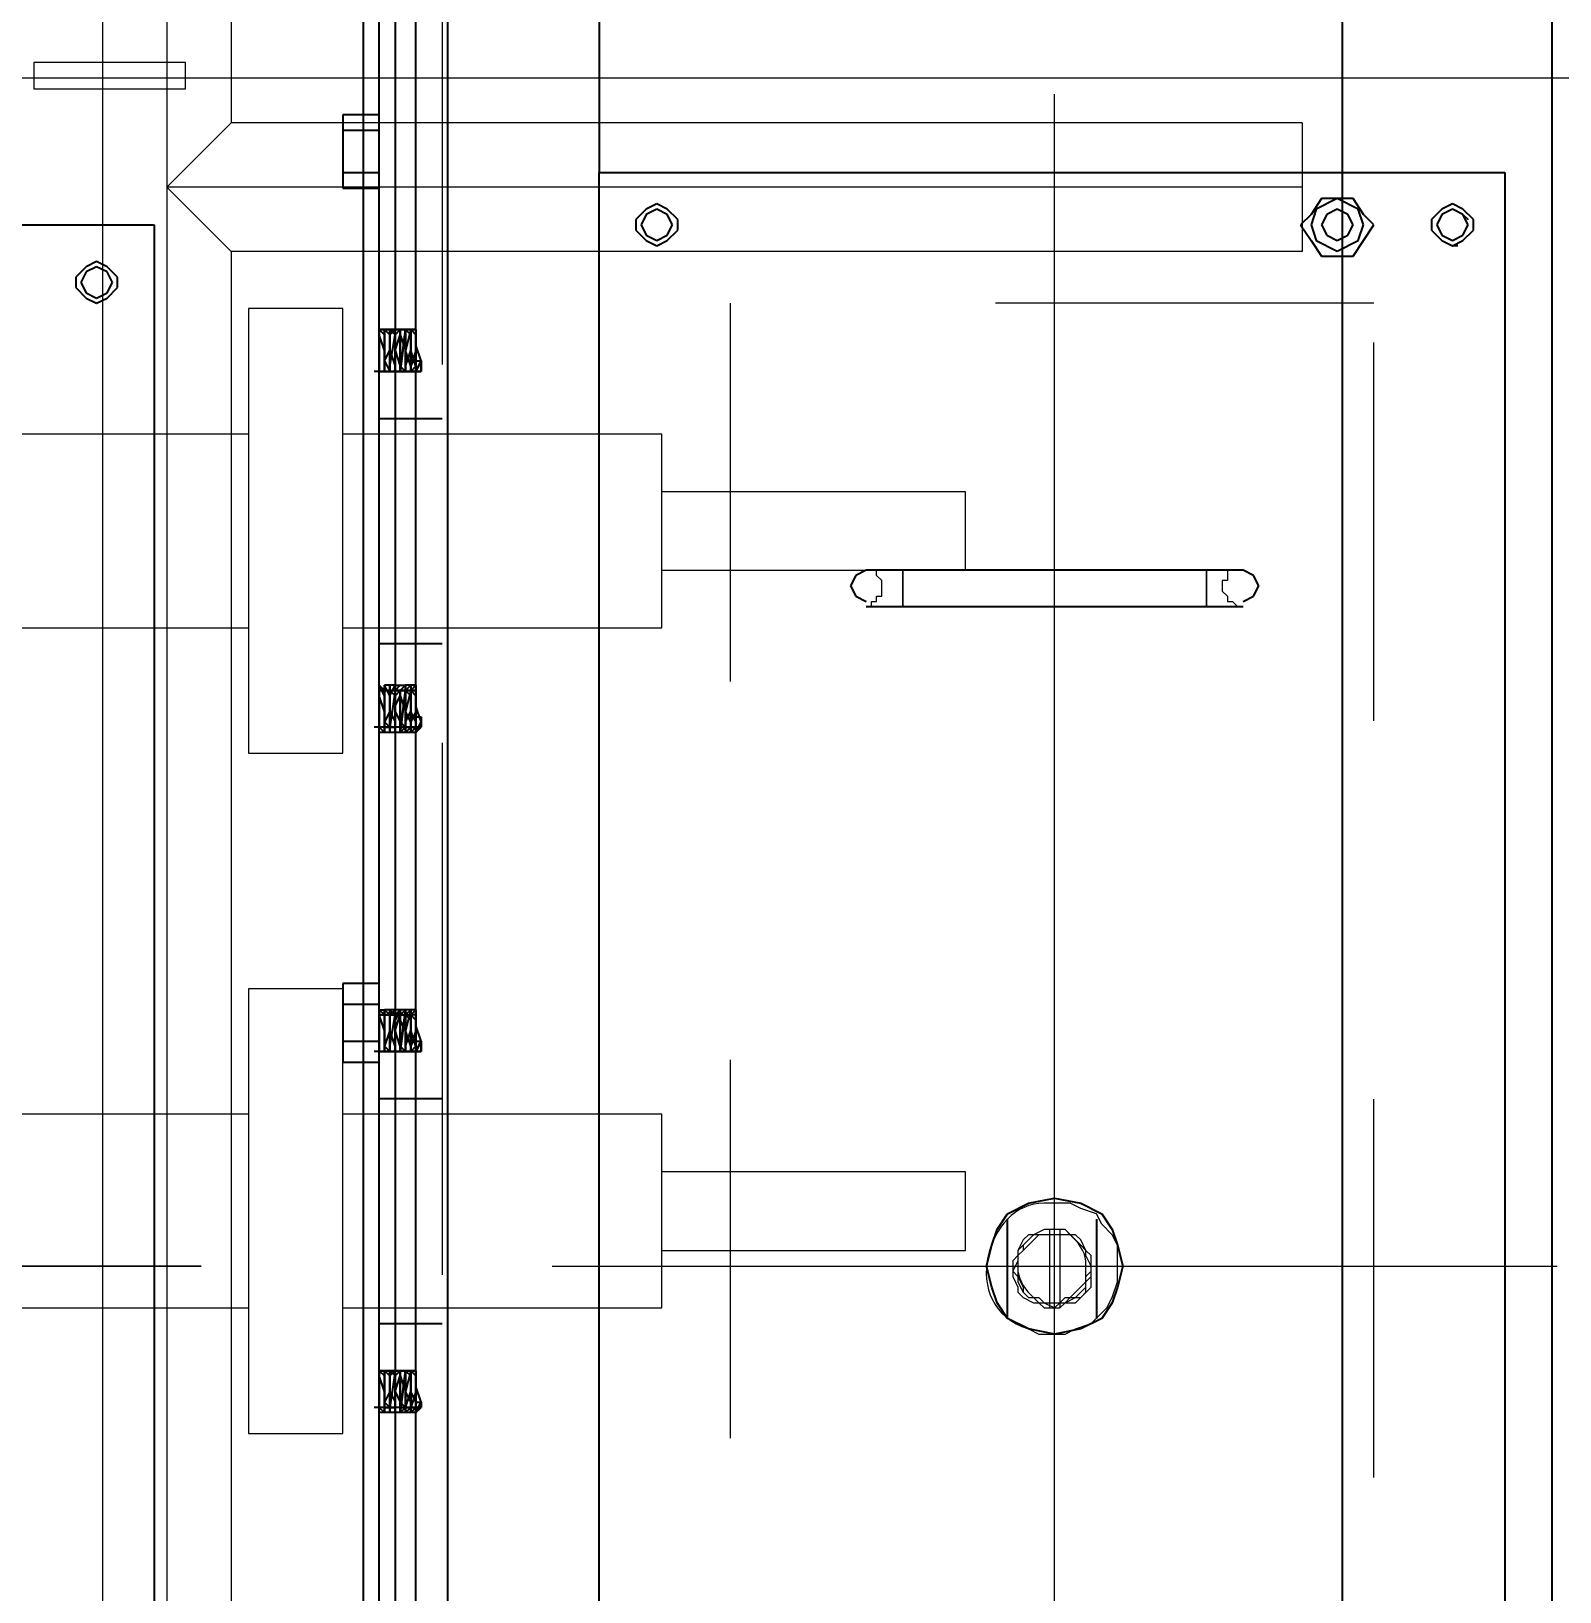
# Model space of a CAD drawing. Header units: metres. Extents: x 529524 to 529977, y 2674144 to 2674419.
# Drawn here: x 529756.7474 to 529757.1513, y 2674299.2669 to 2674299.6794 of the extents above; entities that cross this region are included whole.
import ezdxf

# ---------------------------------------------------------------- set-up
doc = ezdxf.new("R2010")
doc.units = ezdxf.units.M
doc.linetypes.add('CENTER2', pattern=[1.125, 0.75, -0.125, 0.125, -0.125])
doc.linetypes.add('PDF_IMPORT', pattern=[1, 0.8, -0.2])
doc.layers.add('IDT', color=7, linetype='Continuous')
doc.layers.add('MMS Block Numbering', color=7, linetype='Continuous')
doc.styles.add('Adani Regular', font='Adani Regular.ttf')

# ---------------------------------------------------------------- blocks, each defined once
blk = doc.blocks.new('IDT')
at = {"layer": 'IDT', "color": 0, "lineweight": 25}
for p, q in [((16.39739, 14.30905), (16.39739, 9.66028)), ((16.63391, 12.43074), (16.63391, 13.75164)), ((16.64221, 13.75164), (16.64221, 12.43074)), ((16.64774, 12.43074), (16.64774, 13.75164)), ((16.65604, 13.75164), (16.65604, 12.43074)), ((16.65604, 13.75164), (16.65604, 12.43074)), ((16.34207, 12.48053), (16.34207, 13.70185)), ((16.35451, 13.11678), (16.35451, 13.69632)), ((16.5938, 13.69632), (16.5938, 13.11678)), ((16.71137, 13.13061), (16.71137, 13.6811)), ((16.65189, 13.63684), (16.65189, 12.66172)), ((16.64221, 13.44458), (16.64083, 13.44182)), ((16.64221, 13.44458), (16.64083, 13.4432)), ((16.64083, 13.44182), (16.64221, 13.44458)), ((16.64359, 13.44458), (16.64221, 13.4432)), ((16.64221, 13.43352), (16.64221, 13.44458)), ((16.64359, 13.44458), (16.64221, 13.4432)), ((16.64221, 13.4432), (16.64221, 13.44458)), ((16.64221, 13.44458), (16.64221, 13.43352)), ((16.64221, 13.44458), (16.64359, 13.44458)), ((16.64359, 13.43352), (16.64359, 13.44458)), ((16.64498, 13.44458), (16.64359, 13.4432)), ((16.64359, 13.4432), (16.64359, 13.44458)), ((16.64359, 13.4432), (16.64359, 13.44458)), ((16.64359, 13.44458), (16.64359, 13.43352)), ((16.64359, 13.44458), (16.64498, 13.44458)), ((16.64636, 13.44458), (16.64498, 13.43352)), ((16.64498, 13.43352), (16.64498, 13.44458)), ((16.64498, 13.44458), (16.64498, 13.4432)), ((16.64636, 13.44458), (16.64498, 13.4432)), ((16.64498, 13.4432), (16.64498, 13.44458)), ((16.64498, 13.43905), (16.64498, 13.44458)), ((16.64498, 13.44458), (16.64498, 13.43352)), ((16.64498, 13.43352), (16.64636, 13.44458)), ((16.64498, 13.44458), (16.64636, 13.44458)), ((16.64636, 13.43352), (16.64636, 13.44458)), ((16.64636, 13.4432), (16.64636, 13.44458)), ((16.64636, 13.44458), (16.64636, 13.43352)), ((16.64636, 13.44458), (16.64774, 13.44458)), ((16.64774, 13.43352), (16.64774, 13.44458)), ((16.64774, 13.44458), (16.64774, 13.43905)), ((16.64774, 13.4349), (16.64774, 13.44458)), ((16.64774, 13.44458), (16.64774, 13.4349)), ((16.64774, 13.44458), (16.64774, 13.4432)), ((16.64774, 13.4432), (16.64774, 13.44458)), ((16.64774, 13.44458), (16.64912, 13.44458)), ((16.64912, 13.43352), (16.64912, 13.44458)), ((16.64912, 13.44458), (16.64912, 13.4349)), ((16.64912, 13.43352), (16.64912, 13.44458)), ((16.64912, 13.44458), (16.64912, 13.4349)), ((16.64912, 13.44458), (16.64912, 13.4432)), ((16.64912, 13.4432), (16.64912, 13.44458)), ((16.64912, 13.44458), (16.65051, 13.44458)), ((16.65051, 13.43352), (16.65051, 13.44458)), ((16.65051, 13.44458), (16.65051, 13.4349)), ((16.65051, 13.43352), (16.65051, 13.44458)), ((16.65051, 13.44458), (16.65051, 13.43905)), ((16.65189, 13.4432), (16.65051, 13.44458)), ((16.65051, 13.44458), (16.65051, 13.4432)), ((16.65051, 13.44458), (16.65189, 13.44458)), ((16.64083, 13.44182), (16.64083, 13.4432)), ((16.64083, 13.4432), (16.64083, 13.44182)), ((16.64083, 13.4432), (16.64221, 13.4432)), ((16.64083, 13.44182), (16.64221, 13.43767)), ((16.64221, 13.44182), (16.64083, 13.44182)), ((16.64221, 13.4432), (16.64221, 13.43352)), ((16.64221, 13.4349), (16.64221, 13.4432)), ((16.64221, 13.4432), (16.64221, 13.44182)), ((16.64221, 13.4432), (16.64359, 13.4432)), ((16.64221, 13.43905), (16.64359, 13.4432)), ((16.64221, 13.4349), (16.64221, 13.4432)), ((16.64221, 13.4432), (16.64221, 13.43352)), ((16.64636, 13.4432), (16.64221, 13.4432)), ((16.64221, 13.44182), (16.64359, 13.43905)), ((16.64498, 13.4432), (16.64359, 13.43905)), ((16.64359, 13.43352), (16.64359, 13.4432)), ((16.64359, 13.4432), (16.64359, 13.44182)), ((16.64359, 13.4432), (16.64498, 13.4432)), ((16.64359, 13.4349), (16.64359, 13.4432)), ((16.64359, 13.4432), (16.64359, 13.43352)), ((16.64359, 13.44182), (16.64498, 13.43905)), ((16.64498, 13.43352), (16.64498, 13.4432)), ((16.64498, 13.4432), (16.64636, 13.44182)), ((16.64498, 13.4432), (16.64636, 13.4432)), ((16.64498, 13.43905), (16.64498, 13.4432)), ((16.64498, 13.4432), (16.64498, 13.43352)), ((16.64636, 13.43352), (16.64636, 13.4432)), ((16.64636, 13.4432), (16.65051, 13.4432)), ((16.64636, 13.44182), (16.64636, 13.4432)), ((16.64636, 13.4432), (16.64636, 13.43352)), ((16.64636, 13.44182), (16.64636, 13.43352)), ((16.64774, 13.43905), (16.64636, 13.44182)), ((16.64912, 13.4432), (16.64774, 13.4432)), ((16.64774, 13.4432), (16.64774, 13.43352)), ((16.64774, 13.43352), (16.64912, 13.4432)), ((16.64774, 13.44182), (16.64774, 13.4432)), ((16.64774, 13.4432), (16.64774, 13.43352)), ((16.64912, 13.43905), (16.64774, 13.44182)), ((16.65051, 13.4432), (16.64912, 13.4432)), ((16.64912, 13.4432), (16.64912, 13.43352)), ((16.65051, 13.44182), (16.64912, 13.4432)), ((16.64912, 13.4432), (16.64912, 13.43352)), ((16.64912, 13.43905), (16.65051, 13.44182)), ((16.65051, 13.44182), (16.65051, 13.4432)), ((16.65051, 13.4432), (16.65051, 13.43352)), ((16.65051, 13.4432), (16.65051, 13.43352)), ((16.65051, 13.4432), (16.65189, 13.4432)), ((16.65051, 13.43352), (16.65051, 13.44182)), ((16.65189, 13.43352), (16.65189, 13.4432)), ((16.65189, 13.4432), (16.65327, 13.4432)), ((16.65189, 13.44182), (16.65189, 13.34085)), ((16.64221, 13.43352), (16.64221, 13.43905)), ((16.64221, 13.43767), (16.64221, 13.4349)), ((16.64359, 13.43905), (16.64359, 13.43352)), ((16.64359, 13.43905), (16.64359, 13.43352)), ((16.64359, 13.43352), (16.64498, 13.43905)), ((16.64498, 13.43905), (16.64498, 13.43352)), ((16.64636, 13.4349), (16.64498, 13.43905)), ((16.64774, 13.43905), (16.64636, 13.4349)), ((16.64774, 13.43352), (16.64774, 13.43905)), ((16.64912, 13.43352), (16.64912, 13.43905)), ((16.64912, 13.43352), (16.64912, 13.43905)), ((16.65051, 13.43905), (16.65189, 13.4349)), ((16.64359, 13.43352), (16.64221, 13.4349)), ((16.64221, 13.43352), (16.64221, 13.4349)), ((16.64774, 13.43352), (16.64221, 13.43352)), ((16.64221, 13.43352), (16.64359, 13.43352)), ((16.65051, 13.43352), (16.64221, 13.43352)), ((16.64498, 13.43352), (16.64359, 13.4349)), ((16.64359, 13.4349), (16.64359, 13.43352)), ((16.64359, 13.43352), (16.64498, 13.43352)), ((16.64359, 13.43352), (16.64498, 13.43352)), ((16.64498, 13.43352), (16.64498, 13.4349)), ((16.64498, 13.43352), (16.64636, 13.43352)), ((16.64498, 13.43352), (16.64636, 13.43352)), ((16.64636, 13.4349), (16.64636, 13.43352)), ((16.64636, 13.43352), (16.64774, 13.4349)), ((16.64636, 13.43352), (16.64636, 13.4349)), ((16.64636, 13.4349), (16.64636, 13.43352)), ((16.64636, 13.43352), (16.64774, 13.43352)), ((16.64636, 13.43352), (16.64774, 13.43352)), ((16.64912, 13.4349), (16.64774, 13.43352)), ((16.64774, 13.4349), (16.64912, 13.43352)), ((16.64774, 13.4349), (16.64774, 13.43352)), ((16.64774, 13.43352), (16.65051, 13.43352)), ((16.64774, 13.43352), (16.64912, 13.43352)), ((16.64912, 13.4349), (16.64912, 13.43352)), ((16.64912, 13.4349), (16.65051, 13.43352)), ((16.65051, 13.43352), (16.64912, 13.43352)), ((16.64912, 13.43352), (16.65051, 13.43352)), ((16.65051, 13.4349), (16.65189, 13.43352)), ((16.65189, 13.43352), (16.65051, 13.4349)), ((16.65051, 13.43352), (16.65189, 13.43352)), ((16.65189, 13.43352), (16.65051, 13.43352)), ((16.65051, 13.43352), (16.65189, 13.43352)), ((16.65189, 13.43352), (16.65051, 13.43352)), ((16.65189, 13.4349), (16.65189, 13.43352)), ((16.46655, 13.42245), (16.47346, 13.42384)), ((16.47346, 13.42384), (16.48038, 13.42245)), ((16.45825, 13.41554), (16.46102, 13.41969)), ((16.46102, 13.41969), (16.46655, 13.42245)), ((16.4624, 13.39341), (16.4624, 13.41969)), ((16.48038, 13.42245), (16.48591, 13.41969)), ((16.48591, 13.41969), (16.48868, 13.41554)), ((16.48591, 13.41969), (16.48591, 13.39341)), ((16.65189, 13.42107), (16.63529, 13.42107)), ((16.45687, 13.41139), (16.45825, 13.41554)), ((16.48868, 13.41554), (16.49006, 13.41139)), ((16.45548, 13.40586), (16.45687, 13.41139)), ((16.49006, 13.41139), (16.49145, 13.40586)), ((16.45687, 13.40032), (16.45548, 13.40586)), ((16.49145, 13.40586), (16.49006, 13.40032)), ((16.45825, 13.39617), (16.45687, 13.40032)), ((16.49006, 13.40032), (16.48868, 13.39617)), ((16.46102, 13.39202), (16.45825, 13.39617)), ((16.48868, 13.39617), (16.48591, 13.39202)), ((16.46655, 13.38926), (16.46102, 13.39202)), ((16.48591, 13.39202), (16.48038, 13.38926)), ((16.47346, 13.38788), (16.46655, 13.38926)), ((16.48038, 13.38926), (16.47346, 13.38788)), ((16.65189, 13.3616), (16.63529, 13.3616)), ((16.66157, 13.35191), (16.65189, 13.35191)), ((16.65189, 13.35191), (16.65189, 13.33117)), ((16.66157, 13.33117), (16.66157, 13.35191)), ((16.64221, 13.34915), (16.64083, 13.34638)), ((16.64083, 13.34638), (16.64083, 13.34915)), ((16.64083, 13.34915), (16.64083, 13.34638)), ((16.64083, 13.34638), (16.64221, 13.34915)), ((16.64636, 13.34915), (16.64083, 13.34915)), ((16.64083, 13.34915), (16.64221, 13.34915)), ((16.64083, 13.34638), (16.64221, 13.34223)), ((16.64221, 13.34638), (16.64083, 13.34638)), ((16.64359, 13.34915), (16.64221, 13.34776)), ((16.64221, 13.33808), (16.64221, 13.34915)), ((16.64221, 13.33946), (16.64221, 13.34915)), ((16.64221, 13.34915), (16.64221, 13.34776)), ((16.64221, 13.34915), (16.64221, 13.33808)), ((16.64359, 13.34915), (16.64221, 13.34915)), ((16.64221, 13.34915), (16.64221, 13.34085)), ((16.64359, 13.34915), (16.64221, 13.34915)), ((16.64221, 13.34915), (16.64221, 13.33946)), ((16.64221, 13.34915), (16.64636, 13.34915)), ((16.64221, 13.34915), (16.64359, 13.34915)), ((16.64221, 13.34776), (16.64221, 13.33808)), ((16.64221, 13.34776), (16.64359, 13.34361)), ((16.64221, 13.34361), (16.64359, 13.34776)), ((16.64359, 13.33808), (16.64359, 13.34915)), ((16.64359, 13.33946), (16.64359, 13.34915)), ((16.64359, 13.34915), (16.64359, 13.34776)), ((16.64359, 13.34776), (16.64359, 13.34915)), ((16.64359, 13.34915), (16.64359, 13.33808)), ((16.64498, 13.34915), (16.64359, 13.34915)), ((16.64359, 13.33946), (16.64359, 13.34915)), ((16.64359, 13.34915), (16.64359, 13.34085)), ((16.64498, 13.34915), (16.64359, 13.34915)), ((16.64359, 13.34915), (16.64498, 13.34915)), ((16.64498, 13.34776), (16.64359, 13.34361)), ((16.64359, 13.34776), (16.64498, 13.34361)), ((16.64636, 13.34915), (16.64498, 13.33808)), ((16.64498, 13.33808), (16.64498, 13.34915)), ((16.64498, 13.34915), (16.64498, 13.34776)), ((16.64498, 13.33946), (16.64498, 13.34915)), ((16.64498, 13.34915), (16.64636, 13.34776)), ((16.64498, 13.34361), (16.64498, 13.34915)), ((16.64498, 13.34915), (16.64498, 13.33808)), ((16.64498, 13.33808), (16.64636, 13.34915)), ((16.64636, 13.34915), (16.64498, 13.34915)), ((16.64498, 13.33946), (16.64498, 13.34915)), ((16.64498, 13.34915), (16.64498, 13.34361)), ((16.64636, 13.34915), (16.64498, 13.34915)), ((16.64498, 13.34915), (16.64636, 13.34915)), ((16.64636, 13.33808), (16.64636, 13.34915)), ((16.64636, 13.34915), (16.64636, 13.33808)), ((16.64774, 13.34915), (16.64636, 13.34915)), ((16.64636, 13.33946), (16.64636, 13.34915)), ((16.64636, 13.34915), (16.64636, 13.34776)), ((16.64774, 13.34915), (16.64636, 13.34915)), ((16.64636, 13.34915), (16.65051, 13.34915)), ((16.64636, 13.34776), (16.64636, 13.33946)), ((16.64636, 13.33946), (16.64636, 13.34776)), ((16.64636, 13.34776), (16.64774, 13.34361)), ((16.64774, 13.33808), (16.64774, 13.34915)), ((16.64774, 13.34915), (16.64774, 13.34361)), ((16.64774, 13.33946), (16.64774, 13.34915)), ((16.64774, 13.34915), (16.64912, 13.34915)), ((16.64774, 13.34085), (16.64774, 13.34915)), ((16.64774, 13.34915), (16.64774, 13.33946)), ((16.64912, 13.34915), (16.64774, 13.34915)), ((16.64774, 13.33946), (16.64774, 13.34915)), ((16.64774, 13.34915), (16.64774, 13.34776)), ((16.64912, 13.34915), (16.64774, 13.34915)), ((16.64774, 13.34915), (16.64912, 13.34915)), ((16.64912, 13.34776), (16.64774, 13.33946)), ((16.64774, 13.34776), (16.64912, 13.34361)), ((16.64912, 13.33808), (16.64912, 13.34915)), ((16.64912, 13.34915), (16.64912, 13.33946)), ((16.64912, 13.34915), (16.65051, 13.34915)), ((16.64912, 13.33808), (16.64912, 13.34915)), ((16.64912, 13.34915), (16.64912, 13.33946)), ((16.65051, 13.34915), (16.64912, 13.34915)), ((16.64912, 13.33946), (16.64912, 13.34915)), ((16.64912, 13.34915), (16.65051, 13.34776)), ((16.65051, 13.34915), (16.64912, 13.34915)), ((16.65051, 13.34915), (16.64912, 13.34915)), ((16.64912, 13.34915), (16.64912, 13.33946)), ((16.64912, 13.34361), (16.65051, 13.34776)), ((16.65051, 13.34915), (16.65189, 13.34915)), ((16.65051, 13.33808), (16.65051, 13.34915)), ((16.65051, 13.34915), (16.65051, 13.34361)), ((16.65189, 13.34915), (16.65051, 13.34915)), ((16.65051, 13.33946), (16.65051, 13.34915)), ((16.65051, 13.34776), (16.65051, 13.34915)), ((16.65051, 13.34915), (16.65051, 13.33946)), ((16.65051, 13.33808), (16.65051, 13.34915)), ((16.65051, 13.34915), (16.65051, 13.33946)), ((16.65051, 13.34915), (16.65189, 13.34915)), ((16.65189, 13.34915), (16.65051, 13.34915)), ((16.65051, 13.34776), (16.65051, 13.33946)), ((16.65189, 13.34915), (16.65327, 13.34915)), ((16.65189, 13.33946), (16.65189, 13.34915)), ((16.66157, 13.34638), (16.65189, 13.34638)), ((16.65189, 13.34638), (16.65189, 13.3367)), ((16.66157, 13.3367), (16.66157, 13.34638)), ((16.64221, 13.33808), (16.64221, 13.34361)), ((16.64221, 13.34223), (16.64221, 13.33946)), ((16.64359, 13.34361), (16.64359, 13.33808)), ((16.64359, 13.34361), (16.64359, 13.33946)), ((16.64359, 13.33808), (16.64498, 13.34361)), ((16.64498, 13.34361), (16.64498, 13.33946)), ((16.64498, 13.34361), (16.64636, 13.34085)), ((16.64774, 13.34361), (16.64636, 13.33946)), ((16.64774, 13.34361), (16.64774, 13.33946)), ((16.64912, 13.34361), (16.64912, 13.33946)), ((16.64912, 13.33946), (16.64912, 13.34361)), ((16.65051, 13.34361), (16.65189, 13.33946)), ((16.64221, 13.34085), (16.64359, 13.33946)), ((16.64221, 13.33946), (16.65051, 13.33946)), ((16.64221, 13.33946), (16.64221, 13.33808)), ((16.64221, 13.33808), (16.64359, 13.33946)), ((16.64221, 13.33808), (16.64359, 13.33808)), ((16.64359, 13.34085), (16.64498, 13.33946)), ((16.64359, 13.33946), (16.64359, 13.33808)), ((16.64359, 13.33808), (16.64498, 13.33946)), ((16.64498, 13.33946), (16.64359, 13.33946)), ((16.64359, 13.33808), (16.64498, 13.33808)), ((16.64636, 13.33946), (16.64498, 13.33946)), ((16.64498, 13.33946), (16.64498, 13.33808)), ((16.64498, 13.33808), (16.64636, 13.33946)), ((16.64498, 13.33808), (16.64636, 13.33808)), ((16.64636, 13.33808), (16.64774, 13.34085)), ((16.64636, 13.34085), (16.64636, 13.33946)), ((16.64636, 13.33946), (16.64636, 13.33808)), ((16.64774, 13.33946), (16.64636, 13.33946)), ((16.64636, 13.33946), (16.64636, 13.33808)), ((16.64636, 13.33808), (16.64774, 13.33946)), ((16.64636, 13.33808), (16.64774, 13.33808)), ((16.64912, 13.33946), (16.64774, 13.33808)), ((16.64912, 13.33946), (16.64774, 13.33946)), ((16.64774, 13.33946), (16.64774, 13.33808)), ((16.64774, 13.33946), (16.64912, 13.33808)), ((16.64774, 13.33808), (16.65051, 13.33808)), ((16.64912, 13.33808), (16.64912, 13.33946)), ((16.64912, 13.33946), (16.64912, 13.33808)), ((16.65051, 13.33946), (16.64912, 13.33946)), ((16.64912, 13.33946), (16.65051, 13.33808)), ((16.65051, 13.33946), (16.65051, 13.33808)), ((16.65051, 13.33946), (16.65189, 13.33808)), ((16.65051, 13.33808), (16.65051, 13.33946)), ((16.65051, 13.33946), (16.65189, 13.33946)), ((16.65189, 13.33946), (16.65051, 13.33946)), ((16.65051, 13.33946), (16.65189, 13.33808)), ((16.65189, 13.33808), (16.65051, 13.33808)), ((16.65189, 13.34085), (16.65189, 13.33117)), ((16.65189, 13.33946), (16.65189, 13.33808)), ((16.65189, 13.33808), (16.65189, 13.33946)), ((16.65189, 13.3367), (16.66157, 13.3367)), ((16.65189, 13.33117), (16.66157, 13.33117)), ((16.64083, 13.26201), (16.64221, 13.26477)), ((16.64221, 13.26477), (16.64083, 13.26201)), ((16.64221, 13.26477), (16.64083, 13.26339)), ((16.64083, 13.26063), (16.64083, 13.26339)), ((16.64083, 13.26339), (16.64083, 13.26201)), ((16.64083, 13.26339), (16.64221, 13.26339)), ((16.64221, 13.26477), (16.64221, 13.25233)), ((16.64359, 13.26477), (16.64221, 13.26339)), ((16.64221, 13.25233), (16.64221, 13.26477)), ((16.64359, 13.26477), (16.64221, 13.26339)), ((16.64221, 13.26339), (16.64221, 13.26477)), ((16.64221, 13.26477), (16.64359, 13.26477)), ((16.64221, 13.25509), (16.64221, 13.26339)), ((16.64221, 13.26339), (16.64221, 13.25371)), ((16.64221, 13.26339), (16.64221, 13.25233)), ((16.64221, 13.25509), (16.64221, 13.26339)), ((16.64221, 13.26339), (16.64221, 13.26201)), ((16.64221, 13.26339), (16.64359, 13.26339)), ((16.64636, 13.26339), (16.64221, 13.26339)), ((16.64359, 13.26201), (16.64359, 13.26477)), ((16.64359, 13.26477), (16.64359, 13.25371)), ((16.64359, 13.25233), (16.64359, 13.26477)), ((16.64498, 13.26477), (16.64359, 13.26339)), ((16.64359, 13.26339), (16.64359, 13.26477)), ((16.64359, 13.26477), (16.64498, 13.26477)), ((16.64359, 13.25509), (16.64359, 13.26339)), ((16.64359, 13.26339), (16.64359, 13.25371)), ((16.64359, 13.25371), (16.64359, 13.26339)), ((16.64359, 13.26339), (16.64359, 13.26201)), ((16.64359, 13.26339), (16.64498, 13.26339)), ((16.64498, 13.25924), (16.64498, 13.26477)), ((16.64498, 13.26477), (16.64498, 13.25233)), ((16.64498, 13.25233), (16.64498, 13.26477)), ((16.64498, 13.26477), (16.64498, 13.26201)), ((16.64636, 13.26477), (16.64498, 13.25371)), ((16.64498, 13.25371), (16.64636, 13.26477)), ((16.64636, 13.26477), (16.64498, 13.26339)), ((16.64498, 13.26339), (16.64498, 13.26477)), ((16.64498, 13.26477), (16.64636, 13.26477)), ((16.64498, 13.25924), (16.64498, 13.26339)), ((16.64498, 13.26339), (16.64498, 13.25371)), ((16.64498, 13.25371), (16.64498, 13.26339)), ((16.64498, 13.26339), (16.64636, 13.26201)), ((16.64498, 13.26339), (16.64636, 13.26339)), ((16.64636, 13.25371), (16.64636, 13.26477)), ((16.64636, 13.26477), (16.64636, 13.25371)), ((16.64636, 13.26339), (16.64636, 13.26477)), ((16.64636, 13.26477), (16.64774, 13.26477)), ((16.64636, 13.26201), (16.64636, 13.26339)), ((16.64636, 13.26339), (16.64636, 13.25371)), ((16.64636, 13.25371), (16.64636, 13.26339)), ((16.64636, 13.26339), (16.65051, 13.26339)), ((16.64774, 13.25371), (16.64774, 13.26477)), ((16.64774, 13.26477), (16.64774, 13.25786)), ((16.64774, 13.25509), (16.64774, 13.26477)), ((16.64774, 13.26477), (16.64774, 13.25509)), ((16.64774, 13.26477), (16.64774, 13.26339)), ((16.64774, 13.26339), (16.64774, 13.26477)), ((16.64774, 13.26477), (16.64912, 13.26477)), ((16.64774, 13.26201), (16.64774, 13.26339)), ((16.64774, 13.26339), (16.64774, 13.25371)), ((16.64912, 13.26339), (16.64774, 13.26339)), ((16.64774, 13.26339), (16.64774, 13.25371)), ((16.64774, 13.25371), (16.64912, 13.26339)), ((16.64912, 13.25233), (16.64912, 13.26477)), ((16.64912, 13.26477), (16.64912, 13.25509)), ((16.64912, 13.25371), (16.64912, 13.26477)), ((16.64912, 13.26477), (16.64912, 13.25509)), ((16.64912, 13.26477), (16.64912, 13.26339)), ((16.64912, 13.26339), (16.64912, 13.26477)), ((16.64912, 13.26477), (16.65051, 13.26477)), ((16.65051, 13.26201), (16.64912, 13.26339)), ((16.64912, 13.26339), (16.64912, 13.25371)), ((16.65051, 13.26339), (16.64912, 13.26339)), ((16.64912, 13.26339), (16.64912, 13.25371)), ((16.65051, 13.25233), (16.65051, 13.26477)), ((16.65051, 13.26477), (16.65051, 13.25924)), ((16.65189, 13.26339), (16.65051, 13.26477)), ((16.65051, 13.26477), (16.65051, 13.26339)), ((16.65051, 13.25233), (16.65051, 13.26477)), ((16.65051, 13.26477), (16.65051, 13.25509)), ((16.65051, 13.26477), (16.65189, 13.26477)), ((16.65051, 13.26339), (16.65051, 13.25371)), ((16.65051, 13.26201), (16.65051, 13.26339)), ((16.65051, 13.26339), (16.65051, 13.25371)), ((16.65051, 13.26339), (16.65189, 13.26339)), ((16.65189, 13.25371), (16.65189, 13.26339)), ((16.65189, 13.26339), (16.65327, 13.26339)), ((16.64083, 13.26201), (16.64083, 13.26063)), ((16.64083, 13.26201), (16.64221, 13.25786)), ((16.64221, 13.26063), (16.64083, 13.26063)), ((16.64221, 13.25924), (16.64359, 13.26201)), ((16.64221, 13.26201), (16.64359, 13.25924)), ((16.64221, 13.25233), (16.64221, 13.25924)), ((16.64498, 13.26201), (16.64359, 13.25924)), ((16.64359, 13.26201), (16.64498, 13.25924)), ((16.64359, 13.25371), (16.64498, 13.25924)), ((16.64359, 13.25924), (16.64359, 13.25371)), ((16.64359, 13.25924), (16.64359, 13.25371)), ((16.64636, 13.25509), (16.64498, 13.25924)), ((16.64498, 13.25924), (16.64498, 13.25371)), ((16.64774, 13.25924), (16.64636, 13.26201)), ((16.64636, 13.26201), (16.64636, 13.25371)), ((16.64912, 13.25924), (16.64774, 13.26201)), ((16.64774, 13.25371), (16.64774, 13.25924)), ((16.64912, 13.25924), (16.65051, 13.26201)), ((16.64912, 13.25371), (16.64912, 13.25924)), ((16.64912, 13.25371), (16.64912, 13.25924)), ((16.65051, 13.25371), (16.65051, 13.26201)), ((16.65051, 13.25924), (16.65189, 13.25509)), ((16.65189, 13.26063), (16.65189, 13.16104)), ((16.64221, 13.25786), (16.64221, 13.25371)), ((16.64359, 13.25371), (16.64221, 13.25509)), ((16.64221, 13.25371), (16.64221, 13.25509)), ((16.64498, 13.25371), (16.64359, 13.25509)), ((16.64774, 13.25786), (16.64636, 13.25509)), ((16.64636, 13.25509), (16.64636, 13.25371)), ((16.64636, 13.25371), (16.64774, 13.25509)), ((16.64636, 13.25371), (16.64636, 13.25509)), ((16.64912, 13.25509), (16.64774, 13.25233)), ((16.64774, 13.25509), (16.64912, 13.25371)), ((16.64912, 13.25509), (16.65051, 13.25233)), ((16.65051, 13.25509), (16.65189, 13.25233)), ((16.65189, 13.25509), (16.65189, 13.25233)), ((16.65051, 13.25371), (16.64221, 13.25371)), ((16.64221, 13.25371), (16.64359, 13.25371)), ((16.64359, 13.25371), (16.64221, 13.25233)), ((16.64221, 13.25233), (16.64359, 13.25233)), ((16.64359, 13.25371), (16.64498, 13.25371)), ((16.64498, 13.25371), (16.64359, 13.25233)), ((16.64359, 13.25371), (16.64498, 13.25371)), ((16.64359, 13.25233), (16.64498, 13.25233)), ((16.64498, 13.25371), (16.64636, 13.25371)), ((16.64498, 13.25233), (16.64636, 13.25371)), ((16.64636, 13.25371), (16.64498, 13.25371)), ((16.64636, 13.25233), (16.64498, 13.25233)), ((16.64636, 13.25371), (16.64774, 13.25371)), ((16.64636, 13.25233), (16.64774, 13.25371)), ((16.64636, 13.25371), (16.64774, 13.25371)), ((16.64774, 13.25233), (16.64636, 13.25233)), ((16.64774, 13.25371), (16.64912, 13.25371)), ((16.64774, 13.25371), (16.64912, 13.25371)), ((16.64774, 13.25233), (16.65051, 13.25233)), ((16.65051, 13.25371), (16.64912, 13.25371)), ((16.64912, 13.25371), (16.65051, 13.25371)), ((16.64912, 13.25371), (16.64912, 13.25233)), ((16.65051, 13.25371), (16.65189, 13.25371)), ((16.65189, 13.25371), (16.65051, 13.25371)), ((16.65051, 13.25371), (16.65051, 13.25233)), ((16.65189, 13.25233), (16.65051, 13.25371)), ((16.65051, 13.25371), (16.65189, 13.25371)), ((16.65189, 13.25233), (16.65189, 13.25371)), ((16.65189, 13.24126), (16.63529, 13.24126)), ((16.42367, 13.2302), (16.4209, 13.22881)), ((16.42367, 13.23158), (16.43335, 13.23158)), ((16.43335, 13.23158), (16.52326, 13.23158)), ((16.52602, 13.22881), (16.52326, 13.2302)), ((16.4209, 13.22881), (16.41952, 13.22605)), ((16.41952, 13.22605), (16.4209, 13.22328)), ((16.52741, 13.22605), (16.52602, 13.22881)), ((16.52602, 13.22328), (16.52741, 13.22605)), ((16.4209, 13.22328), (16.42367, 13.2219)), ((16.42367, 13.2219), (16.51358, 13.2219)), ((16.51358, 13.2219), (16.52326, 13.2219)), ((16.52326, 13.2219), (16.52602, 13.22328)), ((16.65189, 13.18179), (16.63529, 13.18179)), ((16.64221, 13.16934), (16.64083, 13.16657)), ((16.64083, 13.16657), (16.64083, 13.16934)), ((16.64083, 13.16934), (16.64083, 13.16657)), ((16.64083, 13.16657), (16.64221, 13.16934)), ((16.64636, 13.16934), (16.64083, 13.16934)), ((16.64083, 13.16934), (16.64221, 13.16934)), ((16.64359, 13.16934), (16.64221, 13.16934)), ((16.64221, 13.16934), (16.64359, 13.16934)), ((16.64359, 13.16934), (16.64221, 13.16934)), ((16.64359, 13.16934), (16.64221, 13.16795)), ((16.64221, 13.15827), (16.64221, 13.16934)), ((16.64221, 13.15966), (16.64221, 13.16934)), ((16.64221, 13.16934), (16.64221, 13.16795)), ((16.64221, 13.16934), (16.64221, 13.15827)), ((16.64221, 13.16934), (16.64636, 13.16934)), ((16.64221, 13.15966), (16.64221, 13.16934)), ((16.64221, 13.16934), (16.64221, 13.15827)), ((16.64221, 13.16795), (16.64221, 13.15827)), ((16.64221, 13.16795), (16.64359, 13.1638)), ((16.64221, 13.1638), (16.64359, 13.16795)), ((16.64498, 13.16934), (16.64359, 13.16934)), ((16.64359, 13.16934), (16.64498, 13.16934)), ((16.64498, 13.16934), (16.64359, 13.16934)), ((16.64359, 13.15827), (16.64359, 13.16934)), ((16.64359, 13.15827), (16.64359, 13.16934)), ((16.64359, 13.16934), (16.64359, 13.16795)), ((16.64359, 13.15966), (16.64359, 13.16934)), ((16.64359, 13.16795), (16.64359, 13.16934)), ((16.64359, 13.16934), (16.64359, 13.15827)), ((16.64498, 13.16795), (16.64359, 13.1638)), ((16.64359, 13.16795), (16.64498, 13.1638)), ((16.64359, 13.16795), (16.64359, 13.15827)), ((16.64636, 13.16934), (16.64498, 13.16934)), ((16.64498, 13.16934), (16.64636, 13.16934)), ((16.64636, 13.16934), (16.64498, 13.16934)), ((16.64636, 13.16934), (16.64498, 13.15827)), ((16.64498, 13.15827), (16.64498, 13.16934)), ((16.64498, 13.16934), (16.64498, 13.16795)), ((16.64498, 13.15827), (16.64498, 13.16934)), ((16.64498, 13.16934), (16.64636, 13.16795)), ((16.64498, 13.1638), (16.64498, 13.16934)), ((16.64498, 13.16934), (16.64498, 13.15827)), ((16.64498, 13.1638), (16.64498, 13.16934)), ((16.64498, 13.16934), (16.64498, 13.15827)), ((16.64498, 13.15827), (16.64636, 13.16934)), ((16.64774, 13.16934), (16.64636, 13.16934)), ((16.64636, 13.16934), (16.65051, 13.16934)), ((16.64774, 13.16934), (16.64636, 13.16934)), ((16.64636, 13.15827), (16.64636, 13.16934)), ((16.64636, 13.16934), (16.64636, 13.15827)), ((16.64636, 13.16795), (16.64636, 13.16934)), ((16.64636, 13.16795), (16.64636, 13.15827)), ((16.64636, 13.15827), (16.64636, 13.16795)), ((16.64636, 13.16795), (16.64636, 13.15827)), ((16.64774, 13.1638), (16.64636, 13.16795)), ((16.64912, 13.16934), (16.64774, 13.16934)), ((16.64912, 13.16934), (16.64774, 13.16934)), ((16.64774, 13.15827), (16.64774, 13.16934)), ((16.64774, 13.16934), (16.64774, 13.1638)), ((16.64774, 13.15966), (16.64774, 13.16934)), ((16.64774, 13.16934), (16.64912, 13.16934)), ((16.64774, 13.15966), (16.64774, 13.16934)), ((16.64774, 13.16934), (16.64774, 13.15966)), ((16.64774, 13.16795), (16.64774, 13.16934)), ((16.64774, 13.16934), (16.64774, 13.15827)), ((16.64774, 13.16934), (16.64912, 13.16934)), ((16.64912, 13.16795), (16.64774, 13.15966)), ((16.64912, 13.1638), (16.64774, 13.16795)), ((16.64912, 13.15827), (16.64912, 13.16934)), ((16.64912, 13.16934), (16.65051, 13.16934)), ((16.65051, 13.16934), (16.64912, 13.16934)), ((16.65051, 13.16934), (16.64912, 13.16934)), ((16.64912, 13.15827), (16.64912, 13.16934)), ((16.64912, 13.16934), (16.64912, 13.15966)), ((16.64912, 13.16934), (16.65051, 13.16934)), ((16.64912, 13.15827), (16.64912, 13.16934)), ((16.64912, 13.16934), (16.64912, 13.15966)), ((16.65051, 13.16657), (16.64912, 13.16934)), ((16.64912, 13.16934), (16.64912, 13.15827)), ((16.65051, 13.15966), (16.65051, 13.16934)), ((16.65051, 13.16934), (16.65051, 13.15827)), ((16.65051, 13.15827), (16.65051, 13.16934)), ((16.65051, 13.16934), (16.65051, 13.16657)), ((16.65051, 13.16934), (16.65189, 13.16934)), ((16.65189, 13.16934), (16.65051, 13.16934)), ((16.65051, 13.16934), (16.65189, 13.16934)), ((16.65189, 13.16934), (16.65051, 13.16934)), ((16.65051, 13.15827), (16.65051, 13.16934)), ((16.65051, 13.16934), (16.65051, 13.1638)), ((16.65051, 13.16795), (16.65051, 13.15827)), ((16.65189, 13.15827), (16.65189, 13.16934)), ((16.65189, 13.16934), (16.65327, 13.16934)), ((16.64083, 13.16657), (16.64221, 13.16242)), ((16.64221, 13.16657), (16.64083, 13.16657)), ((16.64221, 13.15827), (16.64221, 13.1638)), ((16.64359, 13.1638), (16.64359, 13.15827)), ((16.64359, 13.1638), (16.64359, 13.15827)), ((16.64359, 13.15827), (16.64498, 13.1638)), ((16.64498, 13.1638), (16.64498, 13.15827)), ((16.64636, 13.15966), (16.64498, 13.1638)), ((16.64774, 13.1638), (16.64636, 13.15966)), ((16.64774, 13.15827), (16.64774, 13.1638)), ((16.65051, 13.16657), (16.64912, 13.1638)), ((16.64912, 13.1638), (16.64912, 13.15827)), ((16.64912, 13.15827), (16.64912, 13.1638)), ((16.65051, 13.15827), (16.65051, 13.16657)), ((16.65051, 13.1638), (16.65189, 13.15966)), ((16.64221, 13.16242), (16.64221, 13.15966)), ((16.64359, 13.15827), (16.64221, 13.15966)), ((16.64221, 13.15827), (16.64221, 13.15966)), ((16.64498, 13.15827), (16.64359, 13.15966)), ((16.64359, 13.15966), (16.64359, 13.15827)), ((16.64498, 13.15966), (16.64498, 13.15827)), ((16.64636, 13.15966), (16.64636, 13.15827)), ((16.64636, 13.15827), (16.64636, 13.15966)), ((16.64636, 13.15827), (16.64774, 13.15966)), ((16.64636, 13.15966), (16.64636, 13.15827)), ((16.64912, 13.15966), (16.64774, 13.15827)), ((16.64774, 13.15966), (16.64774, 13.15827)), ((16.64774, 13.15827), (16.64774, 13.15966)), ((16.64774, 13.15966), (16.64912, 13.15827)), ((16.64912, 13.15966), (16.64912, 13.15827)), ((16.64912, 13.15966), (16.65051, 13.15827)), ((16.65051, 13.15966), (16.65189, 13.15827)), ((16.65189, 13.15827), (16.65051, 13.15966)), ((16.65189, 13.16104), (16.65189, 13.15136)), ((16.65189, 13.15966), (16.65189, 13.15827)), ((16.64774, 13.15827), (16.64221, 13.15827)), ((16.64221, 13.15827), (16.64359, 13.15827)), ((16.64221, 13.15827), (16.65051, 13.15827)), ((16.64359, 13.15827), (16.64498, 13.15827)), ((16.64359, 13.15827), (16.64498, 13.15827)), ((16.64498, 13.15827), (16.64636, 13.15827)), ((16.64498, 13.15827), (16.64636, 13.15827)), ((16.64636, 13.15827), (16.64774, 13.15827)), ((16.64636, 13.15827), (16.64774, 13.15827)), ((16.65051, 13.15827), (16.64774, 13.15827)), ((16.64774, 13.15827), (16.64912, 13.15827)), ((16.65051, 13.15827), (16.64912, 13.15827)), ((16.64912, 13.15827), (16.65051, 13.15827)), ((16.65189, 13.15827), (16.65051, 13.15827)), ((16.65051, 13.15827), (16.65189, 13.15827)), ((16.65051, 13.15827), (16.65189, 13.15827)), ((16.65189, 13.15827), (16.65051, 13.15827)), ((16.72658, 13.15136), (16.72381, 13.14997)), ((16.72935, 13.14997), (16.72658, 13.15136)), ((16.72381, 13.14997), (16.72105, 13.14721)), ((16.72105, 13.14721), (16.72105, 13.14444)), ((16.72381, 13.14859), (16.72243, 13.14582)), ((16.72658, 13.14997), (16.72381, 13.14859)), ((16.72935, 13.14859), (16.72658, 13.14997)), ((16.73211, 13.14721), (16.72935, 13.14997)), ((16.73073, 13.14582), (16.72935, 13.14859)), ((16.73211, 13.14444), (16.73211, 13.14721)), ((16.72105, 13.14444), (16.72381, 13.14167)), ((16.72243, 13.14582), (16.72381, 13.14306)), ((16.72381, 13.14306), (16.72658, 13.14167)), ((16.72658, 13.14167), (16.72935, 13.14306)), ((16.72935, 13.14306), (16.73073, 13.14582)), ((16.72935, 13.14167), (16.73211, 13.14444)), ((16.72381, 13.14167), (16.72658, 13.14029)), ((16.72658, 13.14029), (16.72935, 13.14167)), ((16.36834, 13.13614), (16.36558, 13.13476)), ((16.36696, 13.13614), (16.36834, 13.13614)), ((16.37111, 13.13476), (16.36834, 13.13614)), ((16.39462, 13.13891), (16.39186, 13.13476)), ((16.39877, 13.13753), (16.39324, 13.13476)), ((16.39877, 13.13891), (16.39462, 13.13891)), ((16.40292, 13.13891), (16.39877, 13.13891)), ((16.40431, 13.13476), (16.39877, 13.13753)), ((16.40569, 13.13476), (16.40292, 13.13891)), ((16.57858, 13.13614), (16.57582, 13.13476)), ((16.58135, 13.13476), (16.57858, 13.13614)), ((16.36558, 13.13476), (16.36281, 13.13199)), ((16.36281, 13.13199), (16.36281, 13.12923)), ((16.36558, 13.13338), (16.3642, 13.13061)), ((16.36834, 13.13476), (16.36558, 13.13338)), ((16.37111, 13.13338), (16.36834, 13.13476)), ((16.37388, 13.13199), (16.37111, 13.13476)), ((16.37249, 13.13061), (16.37111, 13.13338)), ((16.37388, 13.12923), (16.37388, 13.13199)), ((16.39186, 13.13476), (16.38909, 13.13061)), ((16.39324, 13.13476), (16.39186, 13.13061)), ((16.39601, 13.13338), (16.39462, 13.13061)), ((16.39601, 13.13338), (16.39462, 13.13061)), ((16.39877, 13.13476), (16.39601, 13.13338)), ((16.39877, 13.13476), (16.39601, 13.13338)), ((16.40154, 13.13338), (16.39877, 13.13476)), ((16.40154, 13.13338), (16.39877, 13.13476)), ((16.40292, 13.13061), (16.40154, 13.13338)), ((16.40292, 13.13061), (16.40154, 13.13338)), ((16.40569, 13.13061), (16.40431, 13.13476)), ((16.40846, 13.13061), (16.40569, 13.13476)), ((16.57582, 13.13476), (16.57305, 13.13199)), ((16.57305, 13.13199), (16.57305, 13.12923)), ((16.57582, 13.13338), (16.57443, 13.13061)), ((16.57858, 13.13476), (16.57582, 13.13338)), ((16.58135, 13.13338), (16.57858, 13.13476)), ((16.58412, 13.13199), (16.58135, 13.13476)), ((16.58273, 13.13061), (16.58135, 13.13338)), ((16.58412, 13.12923), (16.58412, 13.13199)), ((16.36281, 13.12923), (16.36558, 13.12646)), ((16.3642, 13.13061), (16.36558, 13.12784)), ((16.36558, 13.12784), (16.3642, 13.12923)), ((16.36558, 13.12784), (16.36834, 13.12646)), ((16.36834, 13.12646), (16.37111, 13.12784)), ((16.37111, 13.12784), (16.37249, 13.13061)), ((16.37111, 13.12646), (16.37388, 13.12923)), ((16.38909, 13.13061), (16.39186, 13.12784)), ((16.39186, 13.13061), (16.39324, 13.12646)), ((16.39186, 13.12784), (16.39462, 13.12369)), ((16.39462, 13.13061), (16.39601, 13.12784)), ((16.39462, 13.13061), (16.39601, 13.12784)), ((16.39601, 13.12784), (16.39877, 13.12646)), ((16.39601, 13.12784), (16.39877, 13.12646)), ((16.39877, 13.12646), (16.40154, 13.12784)), ((16.39877, 13.12646), (16.40154, 13.12784)), ((16.40154, 13.12784), (16.40292, 13.13061)), ((16.40154, 13.12784), (16.40292, 13.13061)), ((16.40292, 13.12369), (16.40569, 13.12784)), ((16.40431, 13.12646), (16.40569, 13.13061)), ((16.40569, 13.12784), (16.40846, 13.13061)), ((16.57305, 13.12923), (16.57582, 13.12646)), ((16.57443, 13.13061), (16.57582, 13.12784)), ((16.57582, 13.12784), (16.57858, 13.12646)), ((16.57858, 13.12646), (16.58135, 13.12784)), ((16.58135, 13.12784), (16.58273, 13.13061)), ((16.58135, 13.12646), (16.58412, 13.12923)), ((16.95065, 13.13061), (16.71137, 13.13061)), ((16.36558, 13.12646), (16.36834, 13.12508)), ((16.36834, 13.12508), (16.37111, 13.12646)), ((16.39324, 13.12646), (16.39877, 13.12369)), ((16.39462, 13.12369), (16.39877, 13.12369)), ((16.39877, 13.12369), (16.40431, 13.12646)), ((16.39877, 13.12369), (16.40292, 13.12369)), ((16.57582, 13.12646), (16.57858, 13.12508)), ((16.57858, 13.12508), (16.58135, 13.12646)), ((16.66157, 13.12093), (16.65189, 13.12093)), ((16.65189, 13.12093), (16.65189, 13.10156)), ((16.66157, 13.10156), (16.66157, 13.12093)), ((16.5938, 13.11678), (16.35451, 13.11678)), ((16.5938, 13.0656), (16.5938, 13.11678)), ((16.66157, 13.11678), (16.65189, 13.11678)), ((16.65189, 13.11678), (16.65189, 13.10571)), ((16.66157, 13.10571), (16.66157, 13.11678)), ((16.65189, 13.10571), (16.66157, 13.10571)), ((16.65189, 13.10156), (16.66157, 13.10156))]:
    blk.add_line(p, q, dxfattribs=at)
at = {"layer": 'IDT', "color": 0, "linetype": 'PDF_IMPORT', "lineweight": 13, "ltscale": 0.113333}
blk.add_line((16.34207, 14.25373), (16.34207, 9.71561), dxfattribs=at)
at = {"layer": 'IDT', "color": 0, "lineweight": 0}
for p, q in [((16.69103, 13.13762), (16.69103, 14.23018)), ((16.69103, 13.13762), (16.69103, 14.23018)), ((16.72503, 10.36062), (16.72503, 14.23018)), ((16.72503, 10.36062), (16.72503, 14.23018)), ((16.40803, 13.13762), (16.69103, 13.13762)), ((16.40803, 13.10362), (16.40803, 13.13762)), ((16.40803, 13.13762), (16.69103, 13.13762)), ((16.40803, 13.10362), (16.40803, 13.13762)), ((16.70803, 13.12062), (16.69103, 13.13762)), ((16.70803, 13.12062), (16.69103, 13.13762)), ((16.69103, 13.10362), (16.70803, 13.12062)), ((16.69103, 13.10362), (16.70803, 13.12062)), ((16.40803, 13.10362), (16.69103, 13.10362)), ((16.40803, 13.10362), (16.69103, 13.10362)), ((16.69103, 10.36062), (16.69103, 13.10362)), ((16.69103, 10.36062), (16.69103, 13.10362))]:
    blk.add_line(p, q, dxfattribs=at)
at = {"layer": 'IDT', "color": 0, "linetype": 'CENTER2', "lineweight": 0, "ltscale": 500}
for p, q in [((16.70803, 10.36062), (16.70803, 14.23018)), ((16.70803, 10.36062), (16.70803, 14.23018)), ((16.40803, 13.12062), (16.70803, 13.12062)), ((16.40803, 13.12062), (16.70803, 13.12062))]:
    blk.add_line(p, q, dxfattribs=at)
at = {"layer": 'IDT', "color": 0, "lineweight": 13}
for p, q in [((16.47346, 13.68664), (16.47346, 13.09603)), ((16.4707, 13.42384), (16.46793, 13.42245)), ((16.47346, 13.42384), (16.4707, 13.42384)), ((16.47761, 13.42384), (16.47346, 13.42384)), ((16.48038, 13.42245), (16.47761, 13.42384)), ((16.46378, 13.42107), (16.45963, 13.41692)), ((16.46793, 13.42245), (16.46378, 13.42107)), ((16.45963, 13.41692), (16.45825, 13.41416)), ((16.46793, 13.41554), (16.46378, 13.41139)), ((16.4707, 13.41554), (16.46793, 13.41416)), ((16.4707, 13.41554), (16.46793, 13.41554)), ((16.4707, 13.41554), (16.46931, 13.41416)), ((16.47208, 13.41692), (16.4707, 13.41554)), ((16.47208, 13.41554), (16.4707, 13.41416)), ((16.47208, 13.41554), (16.4707, 13.41554)), ((16.47208, 13.41554), (16.4707, 13.41554)), ((16.47346, 13.41692), (16.47208, 13.41554)), ((16.47208, 13.39617), (16.47208, 13.41692)), ((16.47346, 13.41692), (16.47208, 13.41692)), ((16.47346, 13.41554), (16.47208, 13.41554)), ((16.47623, 13.41554), (16.47346, 13.41692)), ((16.47623, 13.41692), (16.47346, 13.41692)), ((16.47623, 13.41554), (16.47346, 13.41554)), ((16.47485, 13.39617), (16.47485, 13.41692)), ((16.47761, 13.41554), (16.47485, 13.41554)), ((16.47761, 13.41554), (16.47623, 13.41692)), ((16.47761, 13.41416), (16.47623, 13.41554)), ((16.47761, 13.41554), (16.47623, 13.41554)), ((16.479, 13.41416), (16.47761, 13.41554)), ((16.479, 13.41416), (16.47761, 13.41554)), ((16.479, 13.41554), (16.47761, 13.41554)), ((16.48176, 13.41416), (16.479, 13.41554)), ((16.45825, 13.41416), (16.45687, 13.41001)), ((16.46378, 13.41139), (16.46378, 13.40309)), ((16.46931, 13.41416), (16.46517, 13.41001)), ((16.46655, 13.41416), (16.46517, 13.41277)), ((16.46793, 13.41416), (16.46517, 13.41139)), ((16.46517, 13.41277), (16.46517, 13.41001)), ((16.46517, 13.41139), (16.46517, 13.40862)), ((16.46793, 13.41416), (16.46655, 13.41416)), ((16.46931, 13.41416), (16.46793, 13.41416)), ((16.4707, 13.41416), (16.46931, 13.41416)), ((16.479, 13.41416), (16.47761, 13.41416)), ((16.48038, 13.41416), (16.479, 13.41416)), ((16.48038, 13.41416), (16.479, 13.41416)), ((16.48176, 13.41277), (16.48038, 13.41416)), ((16.48176, 13.41277), (16.48038, 13.41416)), ((16.48315, 13.41277), (16.48176, 13.41416)), ((16.48315, 13.41001), (16.48176, 13.41277)), ((16.48176, 13.41139), (16.48176, 13.41277)), ((16.48315, 13.40862), (16.48176, 13.41139)), ((16.48315, 13.41139), (16.48315, 13.41277)), ((16.48453, 13.40862), (16.48315, 13.41139)), ((16.45687, 13.41001), (16.45687, 13.40032)), ((16.46517, 13.41001), (16.46378, 13.40862)), ((16.46378, 13.40862), (16.46378, 13.40309)), ((16.46517, 13.40862), (16.46378, 13.40724)), ((16.46378, 13.40724), (16.46378, 13.40586)), ((16.46517, 13.41001), (16.46517, 13.40447)), ((16.48315, 13.40862), (16.48315, 13.41001)), ((16.48453, 13.40724), (16.48315, 13.40862)), ((16.48315, 13.40309), (16.48315, 13.40862)), ((16.48315, 13.40309), (16.48315, 13.40724)), ((16.48315, 13.40447), (16.48453, 13.40724)), ((16.48453, 13.40447), (16.48453, 13.40862)), ((16.60625, 13.40586), (16.34068, 13.40586)), ((16.46378, 13.40586), (16.46517, 13.40309)), ((16.46378, 13.40309), (16.46517, 13.40171)), ((16.46378, 13.40309), (16.46517, 13.40171)), ((16.46517, 13.40309), (16.46517, 13.40171)), ((16.48176, 13.40171), (16.48315, 13.40309)), ((16.48176, 13.40171), (16.48315, 13.40309)), ((16.48315, 13.40171), (16.48315, 13.40447)), ((16.48315, 13.40309), (16.48453, 13.40447)), ((16.48315, 13.40171), (16.48315, 13.40309)), ((16.69892, 13.40586), (16.9631, 13.40586)), ((16.9631, 13.40586), (16.69892, 13.40586)), ((16.45687, 13.40032), (16.45825, 13.39756)), ((16.46517, 13.40171), (16.46655, 13.40032)), ((16.46517, 13.40171), (16.46655, 13.40032)), ((16.46517, 13.40171), (16.46655, 13.39894)), ((16.46655, 13.40032), (16.4707, 13.39617)), ((16.46655, 13.40032), (16.46931, 13.39756)), ((16.46655, 13.39894), (16.46793, 13.39756)), ((16.47761, 13.39756), (16.48038, 13.40032)), ((16.479, 13.39756), (16.48176, 13.40032)), ((16.479, 13.39756), (16.48176, 13.40032)), ((16.48038, 13.40032), (16.48176, 13.40171)), ((16.48038, 13.39756), (16.48176, 13.39894)), ((16.48176, 13.40032), (16.48315, 13.40171)), ((16.48176, 13.40032), (16.48176, 13.40171)), ((16.48176, 13.39894), (16.48315, 13.40171)), ((16.45825, 13.39756), (16.46102, 13.39479)), ((16.46102, 13.39479), (16.4624, 13.39202)), ((16.46793, 13.39756), (16.46931, 13.39756)), ((16.46931, 13.39756), (16.47761, 13.39756)), ((16.46931, 13.39756), (16.47208, 13.39756)), ((16.46931, 13.39756), (16.4707, 13.39617)), ((16.4707, 13.39617), (16.47623, 13.39617)), ((16.4707, 13.39617), (16.47623, 13.39617)), ((16.47485, 13.39756), (16.479, 13.39756)), ((16.47623, 13.39617), (16.479, 13.39756)), ((16.47623, 13.39617), (16.479, 13.39756)), ((16.479, 13.39756), (16.48038, 13.39756)), ((16.4624, 13.39202), (16.46655, 13.39064)), ((16.46655, 13.39064), (16.46931, 13.38926)), ((16.46931, 13.38926), (16.47623, 13.38926)), ((16.42505, 13.23158), (16.42367, 13.23158)), ((16.42644, 13.2302), (16.42505, 13.23158)), ((16.42782, 13.2302), (16.42644, 13.2302)), ((16.42782, 13.22881), (16.42782, 13.2302)), ((16.43335, 13.23158), (16.43335, 13.2219)), ((16.43335, 13.2219), (16.43335, 13.23158)), ((16.51358, 13.23158), (16.51358, 13.2219)), ((16.51358, 13.2219), (16.51358, 13.23158)), ((16.52187, 13.2302), (16.52049, 13.2302)), ((16.52049, 13.2302), (16.52049, 13.22881)), ((16.52326, 13.23158), (16.52187, 13.23158)), ((16.52187, 13.23158), (16.52187, 13.2302)), ((16.4292, 13.22743), (16.42782, 13.22881)), ((16.4292, 13.22466), (16.4292, 13.22743)), ((16.52049, 13.22881), (16.51911, 13.22881)), ((16.51911, 13.22881), (16.51911, 13.22466)), ((16.42367, 13.2219), (16.42782, 13.2219)), ((16.42782, 13.2219), (16.42782, 13.22466)), ((16.42782, 13.22466), (16.4292, 13.22466)), ((16.51911, 13.22466), (16.52049, 13.22328)), ((16.52049, 13.22328), (16.52049, 13.2219)), ((16.52049, 13.2219), (16.52326, 13.2219)), ((16.74318, 13.09465), (16.70307, 13.09465)), ((16.70307, 13.09465), (16.70307, 13.08773)), ((16.74318, 13.08773), (16.74318, 13.09465)), ((16.26461, 13.09188), (16.69477, 13.09188)), ((16.62008, 13.09188), (18.11111, 13.09188)), ((16.70307, 13.08773), (16.74318, 13.08773))]:
    blk.add_line(p, q, dxfattribs=at)
at = {"layer": 'IDT', "color": 0, "linetype": 'PDF_IMPORT', "lineweight": 13, "ltscale": 0.041667}
for p, q in [((16.38909, 13.66174), (16.38909, 13.15136)), ((16.55922, 13.15136), (16.55922, 13.66174)), ((16.38909, 13.15136), (16.55922, 13.15136))]:
    blk.add_line(p, q, dxfattribs=at)
at = {"layer": 'IDT', "color": 0, "linetype": 'PDF_IMPORT', "lineweight": 13, "ltscale": 0.175833}
blk.add_line((16.63529, 12.54554), (16.63529, 13.63684), dxfattribs=at)
at = {"layer": 'IDT', "color": 0, "lineweight": 9}
for p, q in [((16.68647, 13.45012), (16.66157, 13.45012)), ((16.66157, 13.45012), (16.66157, 13.33255)), ((16.68647, 13.33255), (16.68647, 13.45012)), ((16.66157, 13.41692), (16.5772, 13.41692)), ((16.5772, 13.41692), (16.5772, 13.36574)), ((16.77222, 13.41692), (16.68647, 13.41692)), ((16.5772, 13.40171), (16.49698, 13.40171)), ((16.49698, 13.40171), (16.49698, 13.38096)), ((16.49698, 13.38096), (16.5772, 13.38096)), ((16.5772, 13.36574), (16.66157, 13.36574)), ((16.68647, 13.36574), (16.77222, 13.36574)), ((16.66157, 13.33255), (16.68647, 13.33255)), ((16.68647, 13.27031), (16.66157, 13.27031)), ((16.66157, 13.27031), (16.66157, 13.15274)), ((16.68647, 13.15274), (16.68647, 13.27031)), ((16.66157, 13.23711), (16.5772, 13.23711)), ((16.5772, 13.23711), (16.5772, 13.18594)), ((16.77222, 13.23711), (16.68647, 13.23711)), ((16.5772, 13.2219), (16.49698, 13.2219)), ((16.49698, 13.2219), (16.49698, 13.20115)), ((16.49698, 13.20115), (16.5772, 13.20115)), ((16.5772, 13.18594), (16.66157, 13.18594)), ((16.68647, 13.18594), (16.77222, 13.18594)), ((16.66157, 13.15274), (16.68647, 13.15274))]:
    blk.add_line(p, q, dxfattribs=at)
at = {"layer": 'IDT', "color": 0, "lineweight": 13}
for points in [[(16.47623, 13.38926), (16.49131, 13.38884), (16.49944, 13.41664), (16.48038, 13.42245)], [(16.48315, 13.40724), (16.48275, 13.40987), (16.48114, 13.41226), (16.479, 13.41416)], [(16.46517, 13.40447), (16.46556, 13.40185), (16.46717, 13.39945), (16.46931, 13.39756)]]:
    blk.add_open_spline(points, degree=3, dxfattribs=at)

msp = doc.modelspace()

# ---------------------------------------------------------------- block references
at = {"layer": 'IDT', "color": 8, "rotation": 180}
msp.add_blockref('IDT', (529773.49128, 2674312.75885), dxfattribs=at)

# ---------------------------------------------------------------- texts
at = {"layer": 'MMS Block Numbering', "insert": (529750.72734, 2674294.30043), "char_height": 7.5, "attachment_point": 5, "style": 'Adani Regular'}
msp.add_mtext_dynamic_manual_height_columns('A16d-\\PBL-14', width=41.5353798, gutter_width=1, heights=[0], dxfattribs=at)

doc.saveas('drawing.dxf')
